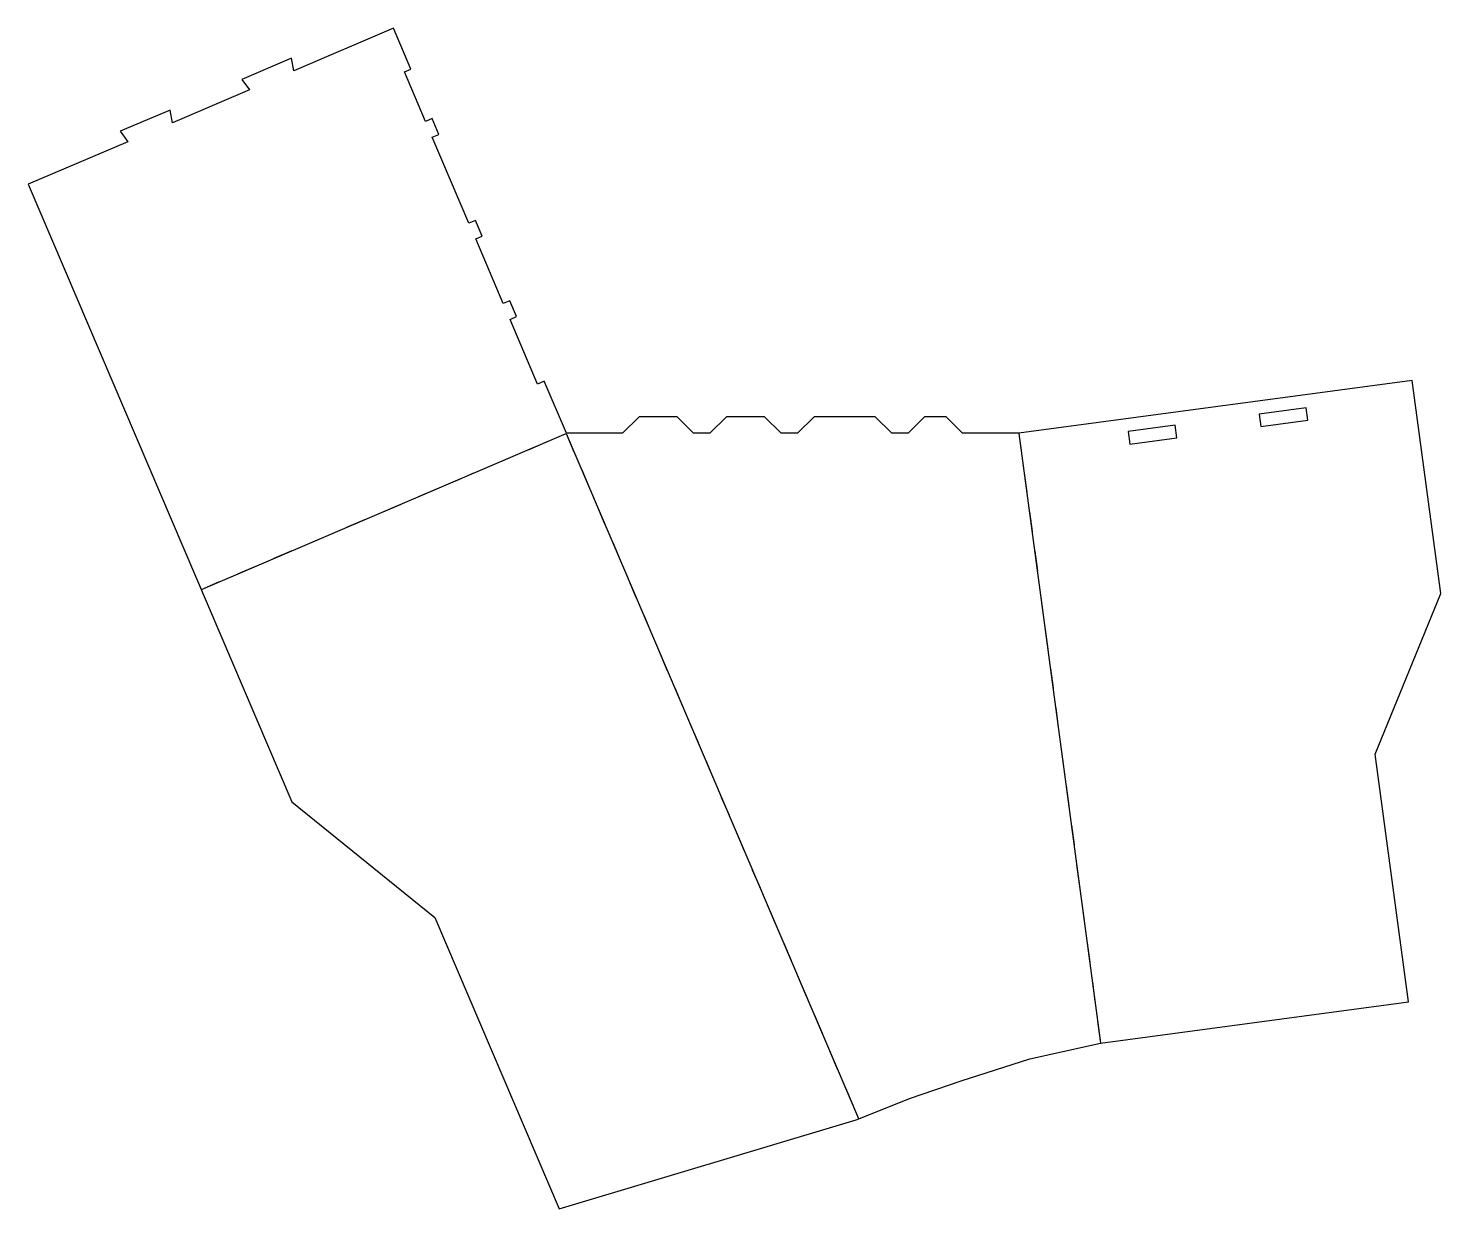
# Model space of a CAD drawing. Header units: metres. Extents: x 0 to 357, y 0 to 299.
import ezdxf

# ---------------------------------------------------------------- set-up
doc = ezdxf.new("R2010")
doc.units = ezdxf.units.M

msp = doc.modelspace()

# ---------------------------------------------------------------- linework, layer by layer
at = {"layer": 'CUT'}
for points in [[(-0.09843, 259.17206), (66.64698, 102.85412), (102.84351, 73.63558), (134.32367, -0.09106), (209.50208, 22.40922), (210.12316, 22.63906), (222.98266, 27.84446), (236.03308, 32.27243), (253.46722, 37.88266), (271.35508, 41.80141), (349.29603, 52.2332), (340.90248, 114.94562), (357.46766, 155.62468), (350.26052, 209.4728), (250.69902, 196.14734), (236.42604, 196.14734), (232.22604, 200.34734), (226.81453, 200.34734), (222.61453, 196.14734), (218.47666, 196.14734), (214.27666, 200.34734), (198.81453, 200.34734), (194.61453, 196.14734), (190.47666, 196.14734), (186.27666, 200.34734), (176.68133, 200.34734), (172.48133, 196.14734), (168.34347, 196.14734), (164.14347, 200.34734), (154.54814, 200.34734), (150.34814, 196.14734), (136.12207, 196.14734), (130.49403, 209.32821), (128.83862, 208.62137), (121.85541, 224.97609), (123.51082, 225.68292), (121.80263, 229.6835), (120.14722, 228.97666), (113.164, 245.33138), (114.81941, 246.03821), (113.11123, 250.03879), (111.45582, 249.33195), (102.16878, 271.08221), (103.8242, 271.78904), (102.11601, 275.78962), (100.4606, 275.08278), (95.12031, 287.58976), (96.77572, 288.29659), (92.35575, 298.64818), (67.15959, 287.88991), (66.56171, 291.08694), (53.97413, 285.71229), (55.86978, 283.06939), (36.38752, 274.75084), (35.78963, 277.94787), (23.20206, 272.57322), (25.09771, 269.93031), (-0.09843, 259.17206)], [(311.47822, 201.02836), (311.90604, 197.83186), (323.84954, 199.4304), (323.42172, 202.62689), (311.47822, 201.02836)], [(278.31418, 196.58963), (278.742, 193.39314), (290.6855, 194.99167), (290.25768, 198.18817), (278.31418, 196.58963)]]:
    msp.add_lwpolyline(points, close=True, dxfattribs=at)
at = {"layer": 'SCORE'}
for p, q in [((126.52699, 191.99653), (131.12535, 193.95996)), ((135.72372, 195.92339), (136.07254, 196.07234)), ((136.07254, 196.07234), (138.03597, 191.47397)), ((250.70401, 196.07234), (251.36731, 191.11653)), ((117.33027, 188.06967), (121.92863, 190.0331)), ((108.13354, 184.1428), (112.7319, 186.10623)), ((139.9994, 186.87561), (141.96284, 182.27725)), ((252.03061, 186.16072), (252.6939, 181.20491)), ((98.93682, 180.21594), (103.53518, 182.17937)), ((89.74009, 176.28908), (94.33846, 178.25251)), ((143.92627, 177.67889), (145.8897, 173.08052)), ((253.3572, 176.2491), (254.02049, 171.29329)), ((80.54337, 172.36221), (85.14173, 174.32565)), ((71.34664, 168.43535), (75.94501, 170.39878)), ((147.85313, 168.48216), (149.81656, 163.8838)), ((62.14992, 164.50849), (66.74828, 166.47192)), ((254.68379, 166.33748), (255.34708, 161.38167)), ((52.95319, 160.58162), (57.55156, 162.54506)), ((43.75647, 156.65476), (48.35483, 158.61819)), ((151.77999, 159.28544), (153.74342, 154.68707)), ((256.01038, 156.42587), (256.67367, 151.47006)), ((155.70686, 150.08871), (157.67029, 145.49035)), ((257.33697, 146.51425), (258.00027, 141.55844)), ((159.63372, 140.89199), (161.59715, 136.29362)), ((258.66356, 136.60263), (259.32686, 131.64682)), ((163.56058, 131.69526), (165.52401, 127.0969)), ((259.99015, 126.69101), (260.65345, 121.73521)), ((167.48745, 122.49854), (169.45088, 117.90017)), ((261.31674, 116.7794), (261.98004, 111.82359)), ((171.41431, 113.30181), (173.37774, 108.70345)), ((175.34117, 104.10509), (177.3046, 99.50673)), ((262.64333, 106.86778), (263.30663, 101.91197)), ((263.96993, 96.95616), (264.63322, 92.00035)), ((179.26804, 94.90836), (181.23147, 90.31)), ((265.29652, 87.04455), (265.95981, 82.08874)), ((183.1949, 85.71164), (185.15833, 81.11328)), ((187.12176, 76.51491), (189.08519, 71.91655)), ((266.62311, 77.13293), (267.2864, 72.17712)), ((191.04862, 67.31819), (193.01206, 62.71983)), ((267.9497, 67.22131), (268.61299, 62.2655)), ((194.97549, 58.12146), (196.93892, 53.5231)), ((269.27629, 57.30969), (269.93959, 52.35389)), ((198.90235, 48.92474), (200.86578, 44.32638)), ((270.60288, 47.39808), (271.26618, 42.44227)), ((202.82921, 39.72801), (204.79265, 35.12965)), ((206.75608, 30.53129), (208.71951, 25.93293))]:
    msp.add_line(p, q, dxfattribs=at)
at = {"layer": 'SCORE2'}
for p, q in [((43.75647, 156.65476), (136.07254, 196.07234)), ((136.07254, 196.07234), (210.09607, 22.70901)), ((250.70401, 196.07234), (271.34206, 41.87534))]:
    msp.add_line(p, q, dxfattribs=at)

doc.saveas('drawing.dxf')
